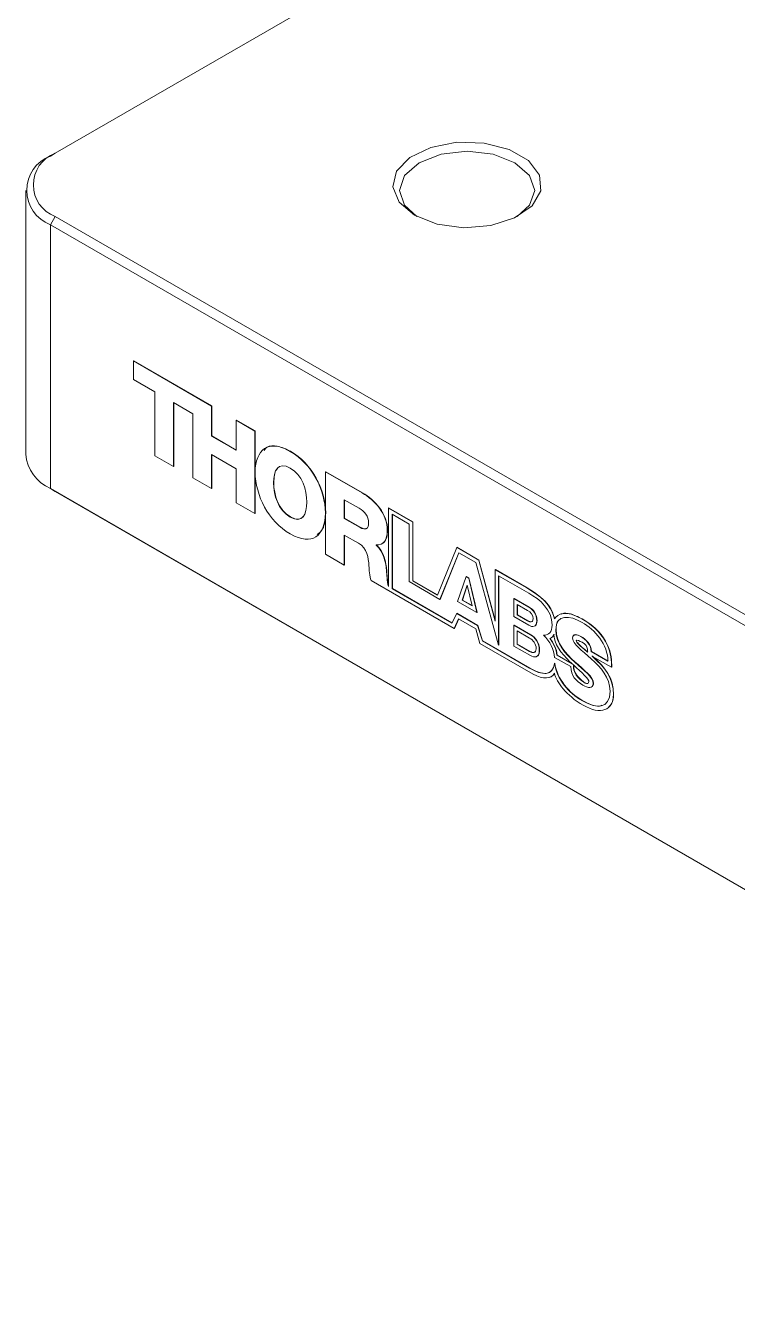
# Model space of a CAD drawing. Header units: inches. Extents: x 0.1 to 10.9, y 0 to 8.5.
# Drawn here: x 7.3303 to 7.4263, y 7.5128 to 7.6865 of the extents above; entities that cross this region are included whole.
import ezdxf

# ---------------------------------------------------------------- set-up
doc = ezdxf.new("R2010")
doc.units = ezdxf.units.IN
doc.header["$MEASUREMENT"] = 0

msp = doc.modelspace()

# ---------------------------------------------------------------- linework, layer by layer
at = {"color": 7, "linetype": 'Continuous', "lineweight": 18}
for p, q in [((8.4752728809, 8.3279287781), (7.3342596658, 7.6692358697)), ((7.3336168414, 7.6688646545), (7.3342596658, 7.6692358697)), ((7.3302885094, 7.664225972), (7.3302885094, 7.6285951002)), ((7.3336168414, 7.6595872896), (7.3342596658, 7.660700694)), ((7.3342596658, 7.660700694), (9.6323567046, 6.3340375123)), ((9.6317138803, 6.3329241079), (7.3336168414, 7.6595872896)), ((7.3336168414, 7.6595872896), (7.3336168414, 7.6239564178)), ((7.3448341263, 7.6411976221), (7.3448662675, 7.6412161769)), ((7.3448341263, 7.6387024493), (7.3448341263, 7.6411976221)), ((7.3448341263, 7.6411976221), (7.3553822244, 7.6351083347)), ((7.3448662675, 7.6412161769), (7.3554143656, 7.6351268894)), ((7.3477222534, 7.637035169), (7.3448341263, 7.6387024493)), ((7.3477222534, 7.6283956944), (7.3477222534, 7.637035169)), ((7.352860462, 7.6340690044), (7.3502442492, 7.6355793119)), ((7.3502442492, 7.6355793119), (7.3502442492, 7.6269397772)), ((7.3502763904, 7.6355607572), (7.3502763904, 7.6269583319)), ((7.352860462, 7.6254294697), (7.352860462, 7.6340690044)), ((7.3553822244, 7.6351083347), (7.3554143656, 7.6351268894)), ((7.3553822244, 7.6351083347), (7.3553822244, 7.6310536003)), ((7.3554143656, 7.6351268894), (7.3554143656, 7.631072155)), ((7.3587044031, 7.6331904818), (7.3587365443, 7.6332090365)), ((7.3587044031, 7.6331904818), (7.3612264767, 7.6317345197)), ((7.3587044031, 7.6291357474), (7.3587044031, 7.6331904818)), ((7.3587365443, 7.6332090365), (7.3612586179, 7.6317530744)), ((7.3553822244, 7.6310536003), (7.3554143656, 7.631072155)), ((7.3553822244, 7.6310536003), (7.3587044031, 7.6291357474)), ((7.3554143656, 7.631072155), (7.3587044031, 7.6291728568)), ((7.3612264767, 7.6317345197), (7.3612586179, 7.6317530744)), ((7.3612264767, 7.6317345197), (7.3612264767, 7.6205998722)), ((7.3612586179, 7.6317530744), (7.3612586179, 7.6262615004)), ((7.3587044031, 7.626640994), (7.3553822244, 7.6285588469)), ((7.3553822244, 7.6285588469), (7.3553822244, 7.6239736873)), ((7.3554143656, 7.6285402922), (7.3554143656, 7.623992242)), ((7.3659818712, 7.6289892889), (7.3660140124, 7.6290078436)), ((7.3502442492, 7.6269397772), (7.3477222534, 7.6283956944)), ((7.3502442492, 7.6269397772), (7.3502763904, 7.6269583319)), ((7.3553822244, 7.6239736873), (7.352860462, 7.6254294697)), ((7.3587044031, 7.6220558343), (7.3587044031, 7.626640994)), ((7.3612586179, 7.6260295606), (7.3612586179, 7.620618427)), ((7.3707691531, 7.6262256499), (7.3708012943, 7.6262442046)), ((7.3707691531, 7.6150910024), (7.3707691531, 7.6262256499)), ((7.3707691531, 7.6262256499), (7.3757048458, 7.6233763351)), ((7.3708012943, 7.6262442046), (7.375736987, 7.6233948898)), ((7.3336168414, 7.6239564178), (9.6317138803, 6.2972932361)), ((7.3336168414, 7.6239564178), (7.3342596658, 7.6235852025)), ((9.6323567046, 6.2969220208), (7.3342596658, 7.6235852025)), ((7.3553822244, 7.6239736873), (7.3554143656, 7.623992242)), ((7.3637343127, 7.624730788), (7.363766454, 7.6247493427)), ((7.3757048458, 7.6233763351), (7.375736987, 7.6233948898)), ((7.3612264767, 7.6205998722), (7.3587044031, 7.6220558343)), ((7.3752980246, 7.6212989328), (7.3732912267, 7.6224574326)), ((7.3732912267, 7.6224574326), (7.3732912267, 7.6199468969)), ((7.3733233679, 7.6224388779), (7.3733233679, 7.6199654516)), ((7.3612264767, 7.6205998722), (7.3612586179, 7.620618427)), ((7.3659850944, 7.6201253556), (7.3660172356, 7.6201439103)), ((7.370760995, 7.620658788), (7.3707691531, 7.6206634975)), ((7.3732912267, 7.6199468969), (7.3733233679, 7.6199654516)), ((7.3732912267, 7.6199468969), (7.3754064791, 7.6187257876)), ((7.3733233679, 7.6199654516), (7.3754386203, 7.6187443424)), ((7.3792426109, 7.6213340268), (7.3792369745, 7.6107231595)), ((7.3792426109, 7.6213340268), (7.3792747521, 7.6213525815)), ((7.3825189001, 7.6194426653), (7.3792426109, 7.6213340268)), ((7.3825510413, 7.61946122), (7.3792747521, 7.6213525815)), ((7.3797500287, 7.620489383), (7.3820202607, 7.619178806)), ((7.3797500287, 7.6104405918), (7.3797500287, 7.620489383)), ((7.37978217, 7.6104591465), (7.37978217, 7.6204708282)), ((7.3754064791, 7.6187257876), (7.3754386203, 7.6187443424)), ((7.3790946335, 7.6182851459), (7.3791267747, 7.6183037006)), ((7.3820202607, 7.619178806), (7.3820202607, 7.6114030091)), ((7.3825189001, 7.6194426653), (7.3825510413, 7.61946122)), ((7.3825189001, 7.6115092782), (7.3825189001, 7.6194426653)), ((7.3825510413, 7.611527833), (7.3825510413, 7.61946122)), ((7.3752034186, 7.6165860695), (7.3732912267, 7.6176899544)), ((7.3732912267, 7.6176899544), (7.3732912267, 7.6136350403)), ((7.3733233679, 7.6176713997), (7.3733233679, 7.613653595)), ((7.3775758032, 7.6163705671), (7.3775758032, 7.6163393022)), ((7.3776079444, 7.6163731026), (7.3776079444, 7.6163578569)), ((7.3732912267, 7.6136350403), (7.3707691531, 7.6150910024)), ((7.3775758032, 7.6163393022), (7.3776079444, 7.6163578569)), ((7.3884558409, 7.6160153423), (7.3858624805, 7.6095790703)), ((7.3861961492, 7.60899232), (7.3887299708, 7.6153053728)), ((7.3862282904, 7.6090108747), (7.3887500195, 7.6152937989)), ((7.3884558409, 7.6160153423), (7.3884879821, 7.616033897)), ((7.3914335371, 7.6142963549), (7.3884558409, 7.6160153423)), ((7.3914656783, 7.6143149096), (7.3884879821, 7.616033897)), ((7.3887299708, 7.6153053728), (7.391036458, 7.6139738661)), ((7.3732912267, 7.6136350403), (7.3733233679, 7.613653595)), ((7.391036458, 7.6139738661), (7.394109907, 7.6028314511)), ((7.3914335371, 7.6142963549), (7.3914656783, 7.6143149096)), ((7.3936592669, 7.6060763201), (7.3914335371, 7.6142963549)), ((7.3936592669, 7.6062135783), (7.3914656783, 7.6143149096)), ((7.3936592669, 7.6130114684), (7.3936914081, 7.6130300231)), ((7.3936592669, 7.6130114684), (7.3936592669, 7.6060763201)), ((7.3979154002, 7.6105544549), (7.3936592669, 7.6130114684)), ((7.3979475415, 7.6105730097), (7.3936914081, 7.6130300231)), ((7.3881338599, 7.6050665706), (7.3768978457, 7.6115529835)), ((7.3789863345, 7.6128581596), (7.3790184758, 7.6128767143)), ((7.3820202607, 7.6114030091), (7.3861961492, 7.60899232)), ((7.3825189001, 7.6115092782), (7.3825510413, 7.611527833)), ((7.3858624805, 7.6095790703), (7.3825189001, 7.6115092782)), ((7.3858746113, 7.6096091768), (7.3825510413, 7.611527833)), ((7.3897233334, 7.6120843725), (7.388585261, 7.6087196052)), ((7.3897233334, 7.6120843725), (7.3897554746, 7.6121029272)), ((7.3897233334, 7.6120843725), (7.3900777946, 7.6118797464)), ((7.3897554746, 7.6121029272), (7.3901099358, 7.6118983011)), ((7.3900777946, 7.6118797464), (7.3901099358, 7.6118983011)), ((7.3900777946, 7.6118797464), (7.3911780557, 7.6072228166)), ((7.3901099358, 7.6118983011), (7.3912101969, 7.6072413714)), ((7.394109907, 7.6121996017), (7.3981857435, 7.6098466714)), ((7.394109907, 7.6028314511), (7.394109907, 7.6121996017)), ((7.3941420482, 7.6028500058), (7.3941420482, 7.612181047)), ((7.3797500287, 7.6104405918), (7.37978217, 7.6104591465)), ((7.3878024278, 7.6057920408), (7.3797500287, 7.6104405918)), ((7.3878169145, 7.6058207872), (7.37978217, 7.6104591465)), ((7.3898769125, 7.61093639), (7.3891963097, 7.6089030293)), ((7.3898875951, 7.6108908352), (7.389228451, 7.6089215841)), ((7.390534953, 7.608130247), (7.3898769125, 7.61093639)), ((7.3979154002, 7.6105544549), (7.3979475415, 7.6105730097)), ((7.3861961492, 7.60899232), (7.3862282904, 7.6090108747)), ((7.3911780557, 7.6072228166), (7.388585261, 7.6087196052)), ((7.3891963097, 7.6089030293), (7.389228451, 7.6089215841)), ((7.3891963097, 7.6089030293), (7.390534953, 7.608130247)), ((7.389228451, 7.6089215841), (7.3905248883, 7.6081731667)), ((7.3961786344, 7.6091101407), (7.3962107756, 7.6091286954)), ((7.3961786344, 7.6066763297), (7.3961786344, 7.6091101407)), ((7.3961786344, 7.6091101407), (7.3981989697, 7.607943826)), ((7.3962107756, 7.6091286954), (7.3982311109, 7.6079623807)), ((7.3980312308, 7.6075067305), (7.3966208551, 7.6083209231)), ((7.3966208551, 7.6083209231), (7.3966208551, 7.6069161587)), ((7.3966529963, 7.6083023683), (7.3966529963, 7.6069347134)), ((7.3981989697, 7.607943826), (7.3982311109, 7.6079623807)), ((7.3884638915, 7.6071045998), (7.3878024278, 7.6057920408)), ((7.3881338599, 7.6050665706), (7.3887072529, 7.6063767855)), ((7.3881660011, 7.6050851253), (7.3887264293, 7.6063657152)), ((7.3884638915, 7.6071045998), (7.3884960327, 7.6071231546)), ((7.3912784189, 7.6054798077), (7.3884638915, 7.6071045998)), ((7.3913105602, 7.6054983625), (7.3884960327, 7.6071231546)), ((7.3887072529, 7.6063767855), (7.3910451717, 7.6050271337)), ((7.3911780557, 7.6072228166), (7.3912101969, 7.6072413714)), ((7.3981989697, 7.605510015), (7.3961786344, 7.6066763297)), ((7.3966208551, 7.6069161587), (7.3966529963, 7.6069347134)), ((7.3966208551, 7.6069161587), (7.3980312308, 7.6061019661)), ((7.3966529963, 7.6069347134), (7.398063372, 7.6061205208)), ((7.3980312308, 7.6061019661), (7.398063372, 7.6061205208)), ((7.3992656208, 7.6061021717), (7.399297762, 7.6061207265)), ((7.4053495929, 7.6063686204), (7.4053817341, 7.6063871751)), ((7.3881338599, 7.6050665706), (7.3881660011, 7.6050851253)), ((7.3910451717, 7.6050271337), (7.39159538, 7.6030682775)), ((7.3912784189, 7.6054798077), (7.3913105602, 7.6054983625)), ((7.3919271233, 7.6033970691), (7.3912784189, 7.6054798077)), ((7.3919592645, 7.6034156238), (7.3913105602, 7.6054983625)), ((7.3961786344, 7.6055124309), (7.3962107756, 7.6055309856)), ((7.3961786344, 7.6055124309), (7.3961786344, 7.6027075738)), ((7.3961786344, 7.6055124309), (7.3984227252, 7.6042169448)), ((7.3962107756, 7.6055309856), (7.3984548664, 7.6042354996)), ((7.398294198, 7.6037688025), (7.3966091849, 7.6047415399)), ((7.3966091849, 7.6047415399), (7.3966091849, 7.6029368003)), ((7.3966413261, 7.6047229851), (7.3966413261, 7.6029553551)), ((7.3984227252, 7.6042169448), (7.3984548664, 7.6042354996)), ((7.4018335192, 7.6049057216), (7.4018656604, 7.6049242763)), ((7.39159538, 7.6030682775), (7.3987957581, 7.5989115877)), ((7.3919271233, 7.6033970691), (7.3919592645, 7.6034156238)), ((7.3982957541, 7.5997205368), (7.3919271233, 7.6033970691)), ((7.3983278953, 7.5997390916), (7.3919592645, 7.6034156238)), ((7.394109907, 7.6028314511), (7.3941420482, 7.6028500058)), ((7.3984227252, 7.6014120878), (7.3961786344, 7.6027075738)), ((7.3966091849, 7.6029368003), (7.3966413261, 7.6029553551)), ((7.3966091849, 7.6029368003), (7.398294198, 7.601964063)), ((7.3966413261, 7.6029553551), (7.3983263393, 7.6019826177)), ((7.4001870953, 7.6041579047), (7.4002192365, 7.6041764594)), ((7.4010439951, 7.6037062612), (7.4010761363, 7.6037248159)), ((7.4045940527, 7.6034586313), (7.404626194, 7.603477186)), ((7.4052015226, 7.6039858792), (7.4052336638, 7.6040044339)), ((7.398294198, 7.601964063), (7.3983263393, 7.6019826177)), ((7.3996070114, 7.6021207802), (7.3996391526, 7.6021393349)), ((7.4016774505, 7.6011779962), (7.4038473191, 7.5999253577)), ((7.4019732497, 7.601473693), (7.4020053909, 7.6014922477)), ((7.4041687927, 7.600206233), (7.4019732497, 7.601473693)), ((7.4040555858, 7.6003086954), (7.4020053909, 7.6014922477)), ((7.4066053631, 7.6019686162), (7.4066375043, 7.6019871709)), ((7.4088752838, 7.6006582188), (7.4066053631, 7.6019686162)), ((7.408907425, 7.6006767736), (7.4066375043, 7.6019871709)), ((7.4067056258, 7.6013593476), (7.4093613214, 7.5998371478)), ((7.4067717566, 7.6013012262), (7.4067893288, 7.6013113705)), ((7.3982957541, 7.5997205368), (7.3983278953, 7.5997390916)), ((7.4016514649, 7.6003682508), (7.4016836062, 7.6003868055)), ((7.4043839902, 7.6005418118), (7.4044161314, 7.6005603665)), ((7.4093613214, 7.5998371478), (7.4093934626, 7.5998557025)), ((7.4050880888, 7.5982447161), (7.40512023, 7.5982632708)), ((7.4068859133, 7.5976380941), (7.4069180545, 7.5976566489)), ((7.4096085351, 7.5961573379), (7.4096406763, 7.5961758926)), ((7.405360081, 7.5953435743), (7.4053922222, 7.595362129))]:
    msp.add_line(p, q, dxfattribs=at)
at = {"color": 7, "linetype": 'Continuous', "lineweight": 18, "flags": 128}
for points in [[(7.3827607627, 7.6608676866), (7.3806744515, 7.6626258965), (7.3798292359, 7.6647004586), (7.380339267, 7.6668111916), (7.3821356623, 7.6686730295), (7.3849758086, 7.6700345207), (7.3884761284, 7.6707117883), (7.3921638841, 7.6706133635), (7.3955410239, 7.6697525391), (7.3981514464, 7.6682455743), (7.3996425995, 7.666295993), (7.3998130947, 7.6641670969), (7.3986399058, 7.6621464053), (7.3962814783, 7.6605068238), (7.393056331, 7.6594697869), (7.3894000379, 7.6591753522), (7.3858064016, 7.6596632848), (7.3827607627, 7.6608676866)], [(7.3966318733, 7.6606828808), (7.3983048711, 7.6622075808), (7.3990003354, 7.664225972), (7.3983048711, 7.6662443633), (7.3963243564, 7.6679554727), (7.3933603067, 7.6690987995), (7.3898639717, 7.6695002825), (7.3863676367, 7.6690987995), (7.3834035871, 7.6679554727), (7.3814230724, 7.6662443633), (7.3807276081, 7.664225972), (7.3814230724, 7.6622075808), (7.3830960659, 7.6606828835)]]:
    msp.add_lwpolyline(points, dxfattribs=at)
at = {"color": 7, "linetype": 'Continuous', "lineweight": 18}
for centre, radius, start, end in [((7.3353773758, 7.664225972), 0.0049615376912982, 110.7834207995, 249.2165792005), ((7.3358793574, 7.6649682819), 0.0045646146759953, 110.7834207995, 249.2165792005), ((7.3359755215, 7.6291622182), 0.005715219073794, 185.6947992512, 245.6253417064)]:
    msp.add_arc(centre, radius, start, end, dxfattribs=at)
for points in [[(7.361239861316612, 7.626168872404943), (7.361315339457045, 7.629231567273285), (7.363016207983745, 7.630694262207483), (7.365981871168732, 7.628989288872549)], [(7.365981871168732, 7.628989288872549), (7.368963441207937, 7.627274491264852), (7.370679604884754, 7.623830195428483), (7.370760994993279, 7.620658787991841)], [(7.366014012386059, 7.629007843602363), (7.368995582425264, 7.627293045994666), (7.370711746102081, 7.623848750158298), (7.370793136210605, 7.620677342721655)], [(7.365985094427994, 7.626737433252881), (7.364357887412676, 7.627676799867842), (7.363734312742451, 7.626383784911387), (7.36373431274245, 7.624730787960242)], [(7.366000623435979, 7.617843815984288), (7.363024087345154, 7.619568410047392), (7.361316417066064, 7.623007271607798), (7.361239861322259, 7.626168872401868)], [(7.36823579831258, 7.622132135654475), (7.36823579831258, 7.623785132605621), (7.367612457045224, 7.625797976810846), (7.365985094427994, 7.626737433252881)], [(7.36373431274245, 7.624730787960242), (7.363734312742451, 7.623077970692443), (7.364357887412676, 7.621064722221587), (7.365985094427994, 7.620125355606626)], [(7.363766453959776, 7.624749342690055), (7.363766453959777, 7.623096525422257), (7.364390028630003, 7.621083276951403), (7.36601723564532, 7.62014391033644)], [(7.375704845781086, 7.623376335103917), (7.377413043592624, 7.622390213497504), (7.379094633476873, 7.620530468961053), (7.379094633476873, 7.618285145856372)], [(7.375736986998414, 7.623394889833731), (7.377445184809951, 7.62240876822732), (7.379126774694201, 7.620549023690868), (7.379126774694201, 7.618303700586186)], [(7.365985094427994, 7.620125355606626), (7.367612457045224, 7.619185899164591), (7.36823579831258, 7.620479318386677), (7.36823579831258, 7.622132135654475)], [(7.37076099499481, 7.620658787991012), (7.370679832518651, 7.617594830859152), (7.368972969777697, 7.616134323224095), (7.366000623435979, 7.617843815984288)], [(7.376572404256272, 7.619362335455243), (7.376572404256272, 7.620188699168305), (7.376003290255935, 7.620891791624392), (7.375298024580877, 7.621298932832359)], [(7.375406479114911, 7.61872578763762), (7.376165816455074, 7.618287431521817), (7.376572404256272, 7.618520249449314), (7.376572404256272, 7.619362335455243)], [(7.379094633476873, 7.618285145856372), (7.379094633476873, 7.617084142364719), (7.378592661702413, 7.616235720340069), (7.377575803194634, 7.616370567118699)], [(7.37661324975483, 7.613495064253128), (7.376545485121296, 7.614657384545763), (7.376382881121201, 7.61590518029168), (7.375203418613325, 7.616586069504343)], [(7.377575803194634, 7.616339302217033), (7.378606510272757, 7.61546344261464), (7.378904954743746, 7.613965450554296), (7.378986334544752, 7.612858159564248)], [(7.37760794441196, 7.616357856946847), (7.378638651490084, 7.615481997344454), (7.378937095961073, 7.61398400528411), (7.379018475762079, 7.612876714294062)], [(7.376897845655477, 7.611552983501106), (7.376681247791233, 7.612052662565188), (7.376640480089775, 7.613167593908245), (7.37661324975483, 7.613495064253128)], [(7.378986334544752, 7.612858159564248), (7.379015048221635, 7.612494335800671), (7.379067902204796, 7.611469295773767), (7.379236974473542, 7.61072315946497)], [(7.379018475762079, 7.612876714294062), (7.379047189438961, 7.612512890530485), (7.379100043422123, 7.611487850503581), (7.379269115690869, 7.610741714194785)], [(7.401659182284425, 7.606381390970012), (7.401253216890884, 7.607508147146337), (7.401013434341459, 7.608765997917786), (7.397915400234361, 7.610554454939435)], [(7.401691323501752, 7.606399945699826), (7.40128535810821, 7.607526701876151), (7.401045575558785, 7.608784552647601), (7.397947541451688, 7.610573009669249)], [(7.398185743509261, 7.609846671371686), (7.39968652396948, 7.609008319855604), (7.401334348238399, 7.607608112310888), (7.401334348238399, 7.605516598151277)], [(7.398198969671949, 7.607943825967526), (7.398746844011029, 7.607627544843808), (7.399265620792197, 7.607025654309647), (7.399265620792197, 7.606102171747507)], [(7.398231110889276, 7.607962380697341), (7.398778985228356, 7.607646099573623), (7.399297762009525, 7.607044209039461), (7.399297762009525, 7.606120726477321)], [(7.398775474763199, 7.606369584417655), (7.398775474763199, 7.606902615066666), (7.398413233507482, 7.607286205022383), (7.398031230808692, 7.607506730486379)], [(7.398031230808692, 7.606101966079176), (7.39834492426725, 7.605920874700189), (7.398775474763199, 7.605846795719427), (7.398775474763199, 7.606369584417655)], [(7.399265620792197, 7.606102171747507), (7.399265620792197, 7.605196477836723), (7.398648503601401, 7.605250504618156), (7.398198969671949, 7.605510015031794)], [(7.405349592877998, 7.606368620368397), (7.403171632888191, 7.607625929907925), (7.402092689216738, 7.607023530087984), (7.401659182284425, 7.606381390970012)], [(7.401833519178407, 7.604905721610086), (7.401833519178407, 7.607095163193836), (7.40374975674892, 7.606844954256267), (7.405384666058978, 7.605901141201196)], [(7.409361321423915, 7.599837147769581), (7.409361321423915, 7.601456274409808), (7.409086061638106, 7.604211602866595), (7.405349592877998, 7.606368620368397)], [(7.409393462641241, 7.599855702499394), (7.409393462641241, 7.601474829139623), (7.409118202855432, 7.604230157596409), (7.405381734095325, 7.606387175098211)], [(7.398422725224234, 7.604216944820462), (7.399030973105934, 7.603865810792454), (7.399607011391443, 7.603184954800292), (7.399607011391443, 7.602120780177415)], [(7.398454866441561, 7.604235499550277), (7.399063114323261, 7.603884365522269), (7.39963915260877, 7.603203509530106), (7.39963915260877, 7.602139334907229)], [(7.401334348238399, 7.605516598151277), (7.401334348238399, 7.604618181416049), (7.400870654534775, 7.604156351704319), (7.400187095326714, 7.604157904713952)], [(7.401043995066934, 7.603706261185051), (7.401223559675653, 7.603844813894729), (7.401493528996387, 7.603931446600068), (7.401583778106489, 7.604294684954476)], [(7.401076136284262, 7.603724815914865), (7.40125570089298, 7.603863368624545), (7.401525670213714, 7.603950001329882), (7.401615919323815, 7.60431323968429)], [(7.401583778106489, 7.604294684954476), (7.401583778106489, 7.603117759031328), (7.4025430639061, 7.601663761558135), (7.403741976653222, 7.600591164473991)], [(7.404383990150252, 7.600541811795679), (7.40313917483851, 7.601667321318349), (7.401833519178407, 7.603066842236422), (7.401833519178407, 7.604905721610086)], [(7.404416131367579, 7.600560366525493), (7.403171316055837, 7.601685876048163), (7.401865660395734, 7.603085396966237), (7.401865660395734, 7.6049242763399)], [(7.405201522606238, 7.603985879220117), (7.404713866207864, 7.604267397266619), (7.404103751103197, 7.604423125479507), (7.404103751103197, 7.603763597754177)], [(7.405384666058978, 7.605901141201196), (7.407117760176751, 7.604900647263118), (7.4088628356419, 7.602925012924871), (7.408875283795017, 7.600658218828268)], [(7.399183462981623, 7.602346422718437), (7.399183462981623, 7.603031195954029), (7.398750889660793, 7.603505160033833), (7.398294198043297, 7.603768802492825)], [(7.400187095326714, 7.604157904713952), (7.401045084280333, 7.603376811870447), (7.401599027094058, 7.60224333145379), (7.401677450458697, 7.601177996247865)], [(7.401973249697149, 7.601473692951193), (7.401973249697149, 7.602235190975972), (7.401403746692027, 7.603221688954685), (7.401043995066934, 7.603706261185051)], [(7.402005390914477, 7.601492247681007), (7.402005390914477, 7.602253745705786), (7.401435887909355, 7.603240243684499), (7.401076136284262, 7.603724815914865)], [(7.404103751103197, 7.603763597754177), (7.404103751103197, 7.602991498411921), (7.405360080956572, 7.602125722247853), (7.406629636972635, 7.600985840378917)], [(7.404594052734108, 7.603458631279095), (7.404594052734108, 7.603590878222522), (7.405121387620545, 7.603374319429133), (7.405373462721173, 7.60322044429538)], [(7.40612984362497, 7.601862468531985), (7.404920661151527, 7.602911795659048), (7.404594052734108, 7.603161345181409), (7.404594052734108, 7.603458631279095)], [(7.406161984842297, 7.601881023261799), (7.404952802368854, 7.602930350388863), (7.404626193951436, 7.603179899911223), (7.404626193951436, 7.60347718600891)], [(7.406605363074056, 7.601968616167887), (7.406642085125752, 7.60285939980661), (7.405897374365503, 7.603584172550062), (7.405201522606238, 7.603985879220117)], [(7.406637504291383, 7.601987170897702), (7.406674226343079, 7.602877954536424), (7.405929515582828, 7.603602727279876), (7.405233663823566, 7.604004433949932)], [(7.405373462721173, 7.60322044429538), (7.405893484317653, 7.602902453566355), (7.406056243919664, 7.602686040247079), (7.406106970143616, 7.602294155626972)], [(7.398294198043297, 7.601964062955099), (7.398669043054046, 7.601747669536458), (7.399183462981623, 7.601674586683834), (7.399183462981623, 7.602346422718437)], [(7.399607011391443, 7.602120780177415), (7.399607011391443, 7.601076640247733), (7.398921896164243, 7.601123922523183), (7.398422725224234, 7.601412087773081)], [(7.406106970143616, 7.602294155626972), (7.406127353994346, 7.602139360336173), (7.406129532421143, 7.602049339183711), (7.40612984362497, 7.601862468531985)], [(7.406629636972635, 7.600985840378917), (7.407886900437494, 7.599853144690415), (7.409155834045901, 7.598446792359408), (7.409155834045901, 7.596636392796251)], [(7.406771756601286, 7.601301226242226), (7.406748727518019, 7.601321528299551), (7.406728810473031, 7.601339225240357), (7.406705625787851, 7.601359347599735)], [(7.409608535094832, 7.596157337883422), (7.409608535094832, 7.598354326167747), (7.408514186833898, 7.599765905697704), (7.406771756601286, 7.601301226242226)], [(7.40964067631216, 7.596175892613235), (7.40964067631216, 7.598372880897561), (7.408546328051224, 7.599784460427519), (7.406803897818613, 7.60131978097204)], [(7.401651464939064, 7.600368250806103), (7.401420084892995, 7.598587117917403), (7.400002551456749, 7.598735223667139), (7.398295754062437, 7.599720536829895)], [(7.398795758093215, 7.598911587730475), (7.400080251893018, 7.598196299012267), (7.401278697834397, 7.598206833100312), (7.401643273118824, 7.599032063080852)], [(7.401643273118824, 7.599032063080852), (7.401989020571659, 7.597796772512474), (7.403195557812565, 7.596060246176426), (7.405533787773759, 7.594710414751799)], [(7.405360080956572, 7.595343574313619), (7.403589797981361, 7.596365536922121), (7.40200265845889, 7.598204447052889), (7.401651464939064, 7.600368250806103)], [(7.405392222173899, 7.595362129043433), (7.403621939198688, 7.596384091651935), (7.402034799676217, 7.598223001782703), (7.401683606156392, 7.600386805535917)], [(7.403741976653222, 7.600591164473991), (7.403882173977706, 7.600465489127884), (7.404025327738557, 7.600336489917268), (7.404168792703236, 7.600206232952424)], [(7.403847319148978, 7.599925357716128), (7.403895866946136, 7.598718249546067), (7.404530567153211, 7.597972892736745), (7.405494521010239, 7.597416414020064)], [(7.404228232634371, 7.600151974159051), (7.405296595375673, 7.59917926876595), (7.406371337795448, 7.598135499207717), (7.40631532110642, 7.597909452300913)], [(7.405088088810956, 7.598244716113146), (7.404239124768348, 7.599003079860084), (7.404228388236285, 7.599549585752681), (7.404228232634371, 7.600151974159051)], [(7.405120230028283, 7.59826327084296), (7.404271265985675, 7.599021634589898), (7.404260529453611, 7.599568140482495), (7.404260373851697, 7.600170528888865)], [(7.40688591332494, 7.597638094145646), (7.40688591332494, 7.59852213621311), (7.405641409217026, 7.59940893643843), (7.404383990150252, 7.600541811795679)], [(7.406918054542267, 7.597656648875461), (7.406918054542267, 7.598540690942924), (7.405673550434352, 7.599427491168245), (7.404416131367579, 7.600560366525493)], [(7.40631532110642, 7.597909452300913), (7.40620904499918, 7.597478651504153), (7.405897996773158, 7.597521836162494), (7.405088088810956, 7.598244716113146)], [(7.405494521010239, 7.597416414020064), (7.406177924616386, 7.597021893515842), (7.40688591332494, 7.596894205088877), (7.40688591332494, 7.597638094145646)], [(7.409155834045901, 7.596636392796251), (7.409155834045901, 7.594096029635722), (7.407276474128999, 7.594237264083652), (7.405360080956572, 7.595343574313619)], [(7.405533787773759, 7.594710414751799), (7.407872017734952, 7.593360583327173), (7.409608535094832, 7.593997184685239), (7.409608535094832, 7.596157337883422)]]:
    msp.add_open_spline(points, degree=3, dxfattribs=at)
for points, knots in [([(7.362452851433224, 7.629123276424435), (7.362580125482754, 7.62928240321538), (7.362994431751694, 7.629800397474919), (7.364295237448808, 7.629807809386019), (7.365419556374948, 7.629284520006277), (7.366014012386059, 7.629007843602363)], [0, 0, 0, 0, 0.1728493766785376, 0.5626644284848069, 1, 1, 1, 1]), ([(7.364286672875052, 7.626681356001075), (7.364243253018902, 7.626643803487883), (7.364013888821693, 7.626445433368644), (7.363826299693207, 7.625769612568027), (7.363786722081434, 7.625094880338702), (7.363766453959776, 7.624749342690055)], [0, 0, 0, 0, 0.1022750989166039, 0.5402654001531415, 1, 1, 1, 1]), ([(7.36601723564532, 7.62014391033644), (7.366291999667967, 7.620013979415296), (7.36680905082154, 7.619769475305862), (7.367423803405639, 7.619844223245718), (7.36765305001572, 7.620109151549613), (7.367747716773594, 7.620218552964927)], [0, 0, 0, 0, 0.3996673147947706, 0.7520942668093481, 1, 1, 1, 1]), ([(7.370793136212137, 7.620677342720825), (7.370729402317228, 7.619865607489576), (7.370627633908173, 7.61856945254445), (7.369884795228014, 7.61796936420672), (7.3696071697001, 7.617745089615201)], [0, 0, 0, 0, 0.6262640391110431, 1, 1, 1, 1]), ([(7.375438620332239, 7.618744342367434), (7.375567998568137, 7.618678864533714), (7.375808645728557, 7.61855707391997), (7.376089534885017, 7.618498445510401), (7.37620184967072, 7.618554604932902), (7.376231966472901, 7.618569663878235)], [0, 0, 0, 0, 0.459741194325086, 0.8551315619326222, 1, 1, 1, 1]), ([(7.3791267746942, 7.618303700586186), (7.379104162802104, 7.617986700295343), (7.37905959381823, 7.617361879480188), (7.378731960286808, 7.616717545768313), (7.378382823802393, 7.616533908710195), (7.378235280722225, 7.616456304740407)], [0, 0, 0, 0, 0.3728933171705019, 0.7349883048371011, 1, 1, 1, 1]), ([(7.398063372026018, 7.60612052080899), (7.398156970878531, 7.606075303351521), (7.398347677640412, 7.605983173216768), (7.398573297760795, 7.605969187204946), (7.398666934266143, 7.606039072614647), (7.398696246962256, 7.606060950084013)], [0, 0, 0, 0, 0.3983619080486859, 0.8116585567304531, 1, 1, 1, 1]), ([(7.399297762009525, 7.606120726477321), (7.399285777458918, 7.605978746051712), (7.399263743960596, 7.605717716199844), (7.3991621474736, 7.605503960283155), (7.399079509400769, 7.605467934823093), (7.399078985306593, 7.605467706348091)], [0, 0, 0, 0, 0.5423453729951088, 0.9970975348732666, 1, 1, 1, 1]), ([(7.401865660395734, 7.6049242763399), (7.401885812143112, 7.605164211775846), (7.40192430935339, 7.605622576242107), (7.402063960896511, 7.606076841878437), (7.402234824015467, 7.60616174824785), (7.402257826610516, 7.606173178841208)], [0, 0, 0, 0, 0.4873315553936463, 0.9309815675977197, 1, 1, 1, 1]), ([(7.405381734095325, 7.606387175098211), (7.404851217538304, 7.606645820320617), (7.403906135912454, 7.607106580393181), (7.402943179963852, 7.607200264272564), (7.402596603520428, 7.607034317817201), (7.402557057110805, 7.60701538235109)], [0, 0, 0, 0, 0.5313247669961791, 0.9465214007005228, 1, 1, 1, 1]), ([(7.405233663823566, 7.604004433949932), (7.404970467802903, 7.604140802592431), (7.404591960960599, 7.604336916743898), (7.404333059506109, 7.604186911277025), (7.40425418605891, 7.604141212621934)], [0, 0, 0, 0, 0.6953534024935629, 1, 1, 1, 1]), ([(7.398326339260623, 7.601982617684913), (7.398438283476977, 7.601929453137769), (7.398667954426728, 7.60182037781049), (7.398929966536615, 7.601813953849113), (7.399033731123529, 7.601900395039254), (7.399062369053955, 7.601924251895073)], [0, 0, 0, 0, 0.4077403058361786, 0.8365425775860856, 1, 1, 1, 1]), ([(7.39963915260877, 7.602139334907229), (7.399626052439207, 7.601975134953047), (7.399602052210692, 7.601674311638981), (7.399485376809393, 7.60142168892673), (7.399386524844583, 7.601376418203031), (7.399380706815187, 7.601373753750162)], [0, 0, 0, 0, 0.5307605719381093, 0.97238245297954, 1, 1, 1, 1]), ([(7.401288639500343, 7.599442637541426), (7.401191867702742, 7.59932938157182), (7.400952663001555, 7.599049430583625), (7.400283384880879, 7.598975370207396), (7.399376668128078, 7.599180124267896), (7.398688755846114, 7.599546762731003), (7.398327895279763, 7.59973909155971)], [0, 0, 0, 0, 0.1559589163485603, 0.3855059728957561, 0.6776527059437041, 1, 1, 1, 1]), ([(7.400906658533684, 7.598474607581885), (7.401054379942708, 7.598509026897446), (7.401382225460787, 7.598585415407527), (7.401571450669547, 7.598885658797529), (7.40167541433615, 7.599050617810667)], [0, 0, 0, 0, 0.4505823654025873, 1, 1, 1, 1]), ([(7.406152724098748, 7.597665753151054), (7.406144009762292, 7.597661468015136), (7.406100896011289, 7.597640267515947), (7.405970495567258, 7.59766274099093), (7.405752992542502, 7.597760608723883), (7.405455896511211, 7.597971658671013), (7.405241051523841, 7.598158306479434), (7.405120230028283, 7.59826327084296)], [0, 0, 0, 0, 0.0333327632142565, 0.1649122065189415, 0.3758475879554871, 0.6489979645212893, 1, 1, 1, 1]), ([(7.406606617931701, 7.59717273411115), (7.406676198936847, 7.597189443874085), (7.406803278900586, 7.597219961916521), (7.406900211046595, 7.597413869972176), (7.406911946955054, 7.597573548940756), (7.406918054542267, 7.597656648875461)], [0, 0, 0, 0, 0.3672303272747617, 0.6706947761872523, 1, 1, 1, 1]), ([(7.40899783155918, 7.594540162197722), (7.409148257759669, 7.594668199060128), (7.409551048270255, 7.595011038492455), (7.409606151771934, 7.595727193164993), (7.40964067631216, 7.596175892613235)], [0, 0, 0, 0, 0.373460140037266, 1, 1, 1, 1]), ([(7.408061452407209, 7.594706800948465), (7.407957956945687, 7.594667991202744), (7.407549704476579, 7.594514900677971), (7.406609711582476, 7.594746520401821), (7.405805295328832, 7.595153263650434), (7.405392222173899, 7.595362129043433)], [0, 0, 0, 0, 0.141787874897582, 0.5593023033633853, 1, 1, 1, 1])]:
    msp.add_open_spline(points, degree=3, knots=knots, dxfattribs=at)

doc.saveas('drawing.dxf')
